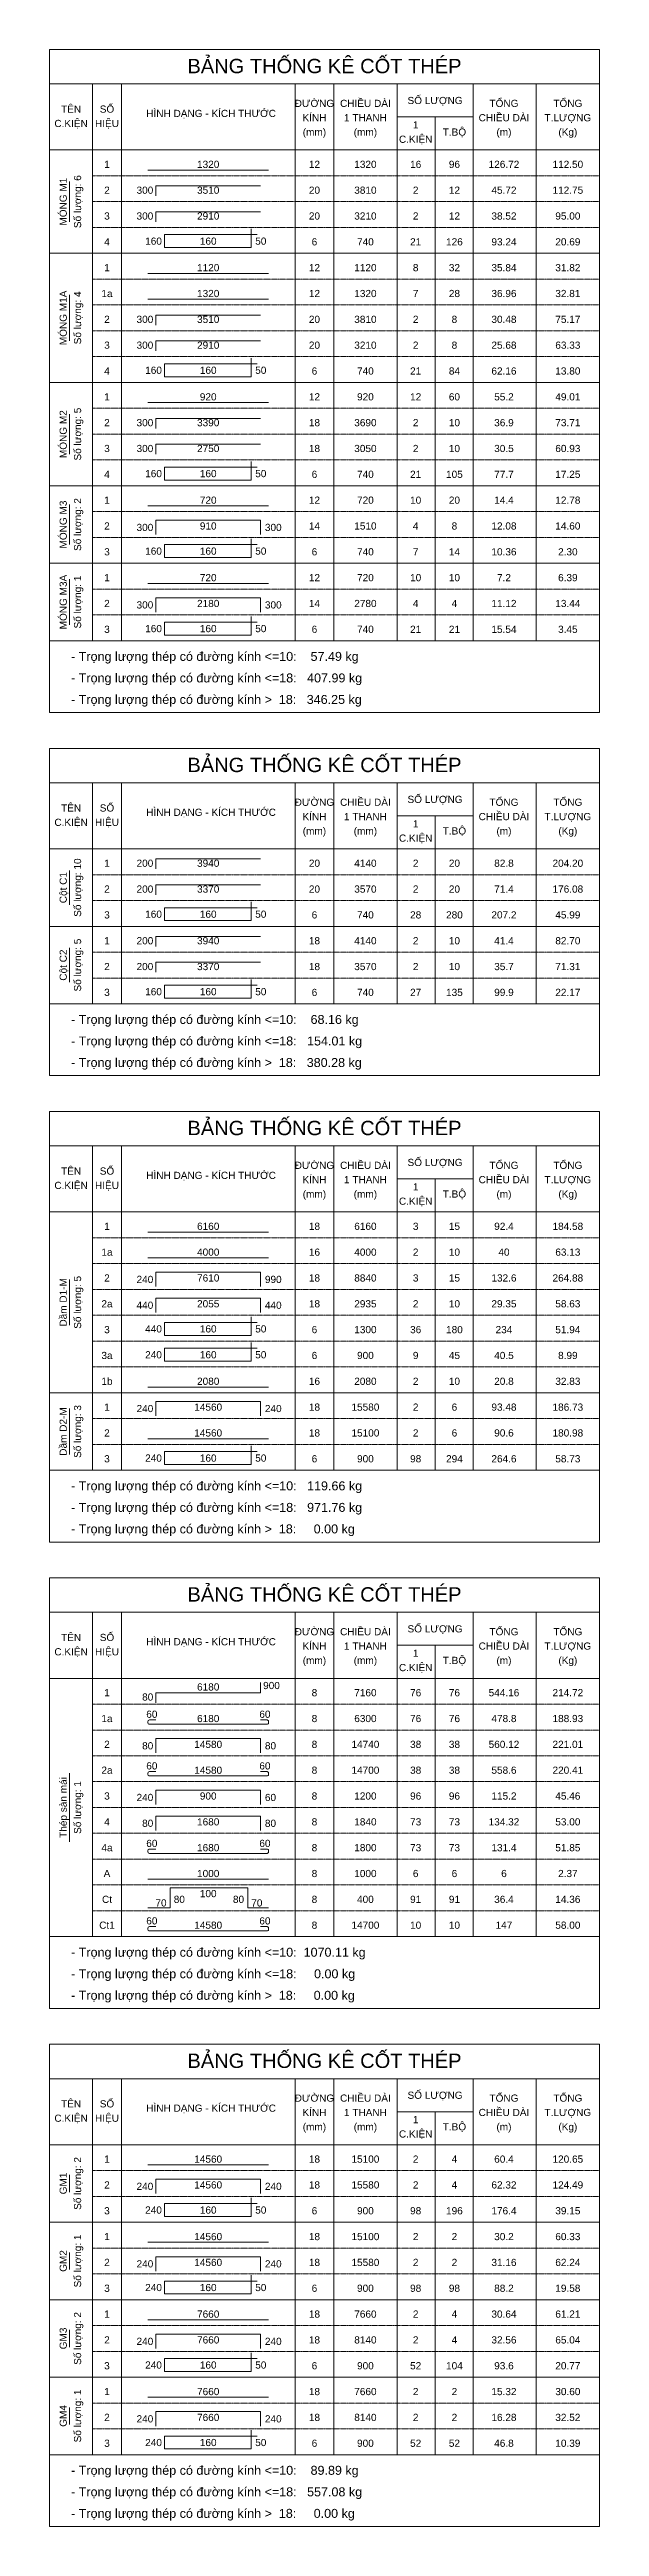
# Model space of a CAD drawing. Header units: inches. Extents: x 0 to 9575, y -3389600 to -3308475.
# Drawn here: x 0 to 9575, y -3351625 to -3308475 of the extents above; entities that cross this region are included whole.
import ezdxf
from ezdxf.enums import TextEntityAlignment as Align

# ---------------------------------------------------------------- set-up
doc = ezdxf.new("R2010")
doc.units = ezdxf.units.IN
doc.header["$MEASUREMENT"] = 0
doc.linetypes.add('HIDDENX2', pattern=[0.75, 0.5, -0.25])
for name, color, linetype, lineweight in [('Bao', 2, 'Continuous', 0), ('NetMo', 9, 'HIDDENX2', 0), ('Steel', 4, 'Continuous', 0), ('Text', 2, 'Continuous', 0), ('TextThep', 7, 'Continuous', 0)]:
    doc.layers.add(name, color=color, linetype=linetype, lineweight=lineweight)
doc.styles.add('Hoa', font='micross.ttf')
doc.styles.add('Thuong', font='micross.ttf')

msp = doc.modelspace()

# ---------------------------------------------------------------- linework, layer by layer
at = {"layer": 'Bao'}
for p, q in [((0, -3308475), (9575, -3308475)), ((0, -3308475), (0, -3320025)), ((9575, -3308475), (9575, -3320025)), ((0, -3309075), (9575, -3309075)), ((750, -3309075), (750, -3318775)), ((1250, -3309075), (1250, -3318775)), ((4275, -3309075), (4275, -3318775)), ((4950, -3309075), (4950, -3318775)), ((6050, -3309075), (6050, -3318775)), ((7375, -3309075), (7375, -3318775)), ((8475, -3309075), (8475, -3318775)), ((6050, -3309650), (7375, -3309650)), ((6712.5, -3309650), (6712.5, -3318775)), ((0, -3310225), (9575, -3310225)), ((0, -3320650), (9575, -3320650)), ((0, -3320650), (0, -3326350)), ((9575, -3320650), (9575, -3326350)), ((0, -3321250), (9575, -3321250)), ((750, -3321250), (750, -3325100)), ((1250, -3321250), (1250, -3325100)), ((4275, -3321250), (4275, -3325100)), ((4950, -3321250), (4950, -3325100)), ((6050, -3321250), (6050, -3325100)), ((7375, -3321250), (7375, -3325100)), ((8475, -3321250), (8475, -3325100)), ((6050, -3321825), (7375, -3321825)), ((6712.5, -3321825), (6712.5, -3325100)), ((0, -3322400), (9575, -3322400)), ((0, -3326975), (9575, -3326975)), ((0, -3326975), (0, -3334475)), ((9575, -3326975), (9575, -3334475)), ((0, -3327575), (9575, -3327575)), ((750, -3327575), (750, -3333225)), ((1250, -3327575), (1250, -3333225)), ((4275, -3327575), (4275, -3333225)), ((4950, -3327575), (4950, -3333225)), ((6050, -3327575), (6050, -3333225)), ((7375, -3327575), (7375, -3333225)), ((8475, -3327575), (8475, -3333225)), ((6050, -3328150), (7375, -3328150)), ((6712.5, -3328150), (6712.5, -3333225)), ((0, -3328725), (9575, -3328725)), ((0, -3335100), (9575, -3335100)), ((0, -3335100), (0, -3342600)), ((9575, -3335100), (9575, -3342600)), ((0, -3335700), (9575, -3335700)), ((750, -3335700), (750, -3341350)), ((1250, -3335700), (1250, -3341350)), ((4275, -3335700), (4275, -3341350)), ((4950, -3335700), (4950, -3341350)), ((6050, -3335700), (6050, -3341350)), ((7375, -3335700), (7375, -3341350)), ((8475, -3335700), (8475, -3341350)), ((6050, -3336275), (7375, -3336275)), ((6712.5, -3336275), (6712.5, -3341350)), ((0, -3336850), (9575, -3336850)), ((0, -3343225), (9575, -3343225)), ((0, -3343225), (0, -3351625)), ((9575, -3343225), (9575, -3351625)), ((0, -3343825), (9575, -3343825)), ((750, -3343825), (750, -3350375)), ((1250, -3343825), (1250, -3350375)), ((4275, -3343825), (4275, -3350375)), ((4950, -3343825), (4950, -3350375)), ((6050, -3343825), (6050, -3350375)), ((7375, -3343825), (7375, -3350375)), ((8475, -3343825), (8475, -3350375)), ((6050, -3344400), (7375, -3344400)), ((6712.5, -3344400), (6712.5, -3350375)), ((0, -3344975), (9575, -3344975))]:
    msp.add_line(p, q, dxfattribs=at)
at = {"layer": 'NetMo'}
for p, q in [((750, -3310675), (9575, -3310675)), ((750, -3311125), (9575, -3311125)), ((750, -3311575), (9575, -3311575)), ((750, -3312025), (9575, -3312025)), ((750, -3312475), (9575, -3312475)), ((750, -3312925), (9575, -3312925)), ((750, -3313375), (9575, -3313375)), ((750, -3313825), (9575, -3313825)), ((750, -3314275), (9575, -3314275)), ((750, -3314725), (9575, -3314725)), ((750, -3315175), (9575, -3315175)), ((750, -3315625), (9575, -3315625)), ((750, -3316075), (9575, -3316075)), ((750, -3316525), (9575, -3316525)), ((750, -3316975), (9575, -3316975)), ((750, -3317425), (9575, -3317425)), ((750, -3317875), (9575, -3317875)), ((750, -3318325), (9575, -3318325)), ((750, -3318775), (9575, -3318775)), ((750, -3322850), (9575, -3322850)), ((750, -3323300), (9575, -3323300)), ((750, -3323750), (9575, -3323750)), ((750, -3324200), (9575, -3324200)), ((750, -3324650), (9575, -3324650)), ((750, -3325100), (9575, -3325100)), ((750, -3329175), (9575, -3329175)), ((750, -3329625), (9575, -3329625)), ((750, -3330075), (9575, -3330075)), ((750, -3330525), (9575, -3330525)), ((750, -3330975), (9575, -3330975)), ((750, -3331425), (9575, -3331425)), ((750, -3331875), (9575, -3331875)), ((750, -3332325), (9575, -3332325)), ((750, -3332775), (9575, -3332775)), ((750, -3333225), (9575, -3333225)), ((750, -3337300), (9575, -3337300)), ((750, -3337750), (9575, -3337750)), ((750, -3338200), (9575, -3338200)), ((750, -3338650), (9575, -3338650)), ((750, -3339100), (9575, -3339100)), ((750, -3339550), (9575, -3339550)), ((750, -3340000), (9575, -3340000)), ((750, -3340450), (9575, -3340450)), ((750, -3340900), (9575, -3340900)), ((750, -3341350), (9575, -3341350)), ((750, -3345425), (9575, -3345425)), ((750, -3345875), (9575, -3345875)), ((750, -3346325), (9575, -3346325)), ((750, -3346775), (9575, -3346775)), ((750, -3347225), (9575, -3347225)), ((750, -3347675), (9575, -3347675)), ((750, -3348125), (9575, -3348125)), ((750, -3348575), (9575, -3348575)), ((750, -3349025), (9575, -3349025)), ((750, -3349475), (9575, -3349475)), ((750, -3349925), (9575, -3349925)), ((750, -3350375), (9575, -3350375))]:
    msp.add_line(p, q, dxfattribs=at)
at = {"layer": 'Steel'}
for points in [[(1712.5, -3310575), (3812.5, -3310575)], [(1850, -3311025), (1850, -3310850), (3675, -3310850)], [(1850, -3311475), (1850, -3311300), (3675, -3311300)], [(3612.5, -3311700), (2000, -3311700), (2000, -3311925), (3512.5, -3311925), (3512.5, -3311600)], [(1712.5, -3312375), (3812.5, -3312375)], [(1712.5, -3312825), (3812.5, -3312825)], [(1850, -3313275), (1850, -3313100), (3675, -3313100)], [(1850, -3313725), (1850, -3313550), (3675, -3313550)], [(3612.5, -3313950), (2000, -3313950), (2000, -3314175), (3512.5, -3314175), (3512.5, -3313850)], [(1712.5, -3314625), (3812.5, -3314625)], [(1850, -3315075), (1850, -3314900), (3675, -3314900)], [(1850, -3315525), (1850, -3315350), (3675, -3315350)], [(3612.5, -3315750), (2000, -3315750), (2000, -3315975), (3512.5, -3315975), (3512.5, -3315650)], [(1712.5, -3316425), (3812.5, -3316425)], [(1850, -3316925), (1850, -3316675), (3675, -3316675), (3675, -3316925)], [(3612.5, -3317100), (2000, -3317100), (2000, -3317325), (3512.5, -3317325), (3512.5, -3317000)], [(1712.5, -3317775), (3812.5, -3317775)], [(1850, -3318275), (1850, -3318025), (3675, -3318025), (3675, -3318275)], [(3612.5, -3318450), (2000, -3318450), (2000, -3318675), (3512.5, -3318675), (3512.5, -3318350)], [(1850, -3322750), (1850, -3322575), (3675, -3322575)], [(1850, -3323200), (1850, -3323025), (3675, -3323025)], [(3612.5, -3323425), (2000, -3323425), (2000, -3323650), (3512.5, -3323650), (3512.5, -3323325)], [(1850, -3324100), (1850, -3323925), (3675, -3323925)], [(1850, -3324550), (1850, -3324375), (3675, -3324375)], [(3612.5, -3324775), (2000, -3324775), (2000, -3325000), (3512.5, -3325000), (3512.5, -3324675)], [(1712.5, -3329075), (3812.5, -3329075)], [(1712.5, -3329525), (3812.5, -3329525)], [(1850, -3330025), (1850, -3329775), (3675, -3329775), (3675, -3330025)], [(1850, -3330475), (1850, -3330225), (3675, -3330225), (3675, -3330475)], [(3612.5, -3330650), (2000, -3330650), (2000, -3330875), (3512.5, -3330875), (3512.5, -3330550)], [(3612.5, -3331100), (2000, -3331100), (2000, -3331325), (3512.5, -3331325), (3512.5, -3331000)], [(1712.5, -3331775), (3812.5, -3331775)], [(1850, -3332275), (1850, -3332025), (3675, -3332025), (3675, -3332275)], [(1712.5, -3332675), (3812.5, -3332675)], [(3612.5, -3332900), (2000, -3332900), (2000, -3333125), (3512.5, -3333125), (3512.5, -3332800)], [(1850, -3337275), (1850, -3337100), (3675, -3337100), (3675, -3336925)], [(1850, -3338150), (1850, -3337900), (3675, -3337900), (3675, -3338150)], [(1850, -3339050), (1850, -3338800), (3675, -3338800), (3675, -3339050)], [(1850, -3339500), (1850, -3339250), (3675, -3339250), (3675, -3339500)], [(1712.5, -3340350), (3812.5, -3340350)], [(1712.5, -3340850), (2100, -3340850), (2100, -3340500), (3450, -3340500), (3450, -3340850), (3812.5, -3340850)], [(1712.5, -3345325), (3812.5, -3345325)], [(1850, -3345825), (1850, -3345575), (3675, -3345575), (3675, -3345825)], [(3612.5, -3346000), (2000, -3346000), (2000, -3346225), (3512.5, -3346225), (3512.5, -3345900)], [(1712.5, -3346675), (3812.5, -3346675)], [(1850, -3347175), (1850, -3346925), (3675, -3346925), (3675, -3347175)], [(3612.5, -3347350), (2000, -3347350), (2000, -3347575), (3512.5, -3347575), (3512.5, -3347250)], [(1712.5, -3348025), (3812.5, -3348025)], [(1850, -3348525), (1850, -3348275), (3675, -3348275), (3675, -3348525)], [(3612.5, -3348700), (2000, -3348700), (2000, -3348925), (3512.5, -3348925), (3512.5, -3348600)], [(1712.5, -3349375), (3812.5, -3349375)], [(1850, -3349875), (1850, -3349625), (3675, -3349625), (3675, -3349875)], [(3612.5, -3350050), (2000, -3350050), (2000, -3350275), (3512.5, -3350275), (3512.5, -3349950)]]:
    msp.add_lwpolyline(points, dxfattribs=at)
for points in [[(1850, -3337575), (1737.5, -3337575, 0.4142136), (1712.5, -3337600), (1712.5, -3337625, 0.4142136), (1737.5, -3337650), (3787.5, -3337650, 0.4142136), (3812.5, -3337625), (3812.5, -3337600, 0.4142136), (3787.5, -3337575), (3675, -3337575)], [(1850, -3338475), (1737.5, -3338475, 0.4142136), (1712.5, -3338500), (1712.5, -3338525, 0.4142136), (1737.5, -3338550), (3787.5, -3338550, 0.4142136), (3812.5, -3338525), (3812.5, -3338500, 0.4142136), (3787.5, -3338475), (3675, -3338475)], [(1850, -3339825), (1737.5, -3339825, 0.4142136), (1712.5, -3339850), (1712.5, -3339875, 0.4142136), (1737.5, -3339900), (3787.5, -3339900, 0.4142136), (3812.5, -3339875), (3812.5, -3339850, 0.4142136), (3787.5, -3339825), (3675, -3339825)], [(1850, -3341175), (1737.5, -3341175, 0.4142136), (1712.5, -3341200), (1712.5, -3341225, 0.4142136), (1737.5, -3341250), (3787.5, -3341250, 0.4142136), (3812.5, -3341225), (3812.5, -3341200, 0.4142136), (3787.5, -3341175), (3675, -3341175)]]:
    msp.add_lwpolyline(points, format="xyb", dxfattribs=at)
at = {"layer": 'Text'}
for p, q in [((350, -3311475), (350, -3310775)), ((0, -3312025), (9575, -3312025)), ((350, -3313550), (350, -3312750)), ((0, -3314275), (9575, -3314275)), ((350, -3315525), (350, -3314825)), ((0, -3316075), (9575, -3316075)), ((350, -3317100), (350, -3316400)), ((0, -3317425), (9575, -3317425)), ((350, -3318500), (350, -3317700)), ((0, -3318775), (9575, -3318775)), ((0, -3318775), (9575, -3318775)), ((0, -3320025), (9575, -3320025)), ((350, -3323375), (350, -3322775)), ((0, -3323750), (9575, -3323750)), ((350, -3324725), (350, -3324125)), ((0, -3325100), (9575, -3325100)), ((0, -3325100), (9575, -3325100)), ((0, -3326350), (9575, -3326350)), ((350, -3330700), (350, -3329900)), ((0, -3331875), (9575, -3331875)), ((350, -3332950), (350, -3332150)), ((0, -3333225), (9575, -3333225)), ((0, -3333225), (9575, -3333225)), ((0, -3334475), (9575, -3334475)), ((350, -3339700), (350, -3338500)), ((0, -3341350), (9575, -3341350)), ((0, -3341350), (9575, -3341350)), ((0, -3342600), (9575, -3342600)), ((350, -3345800), (350, -3345500)), ((0, -3346325), (9575, -3346325)), ((350, -3347150), (350, -3346850)), ((0, -3347675), (9575, -3347675)), ((350, -3348500), (350, -3348200)), ((0, -3349025), (9575, -3349025)), ((350, -3349850), (350, -3349550)), ((0, -3350375), (9575, -3350375)), ((0, -3350375), (9575, -3350375)), ((0, -3351625), (9575, -3351625))]:
    msp.add_line(p, q, dxfattribs=at)

# ---------------------------------------------------------------- texts
at = {"layer": 'Text', "color": 4, "style": 'Hoa'}
for p in [(4787.5, -3308887.5), (4787.5, -3321062.5), (4787.5, -3327387.5), (4787.5, -3335512.5), (4787.5, -3343637.5)]:
    msp.add_text('BẢNG THỐNG KÊ CỐT THÉP', height=250, dxfattribs=at).set_placement(p, align=Align.CENTER)
at = {"layer": 'Text'}
for s, style, p in [('TÊN', 'Hoa', (375, -3309575)), ('SỐ', 'Hoa', (1000, -3309575)), ('HÌNH DẠNG - KÍCH THƯỚC', 'Hoa', (2812.5, -3309650)), ('ĐƯỜNG', 'Hoa', (4612.5, -3309475)), ('KÍNH', 'Hoa', (4612.5, -3309725)), ('CHIỀU DÀI', 'Hoa', (5500, -3309475)), ('1 THANH', 'Hoa', (5500, -3309725)), ('SỐ LƯỢNG', 'Hoa', (6712.5, -3309425)), ('CHIỀU DÀI', 'Hoa', (7912.5, -3309725)), ('TỔNG', 'Hoa', (7912.5, -3309475)), ('T.LƯỢNG', 'Hoa', (9025, -3309725)), ('TỔNG', 'Hoa', (9025, -3309475)), ('C.KIỆN', 'Hoa', (375, -3309825)), ('HIỆU', 'Hoa', (1000, -3309825)), ('(mm)', 'Thuong', (4612.5, -3309975)), ('(mm)', 'Thuong', (5500, -3309975)), ('C.KIỆN', 'Hoa', (6375, -3310100)), ('1', 'Hoa', (6375, -3309850)), ('T.BỘ', 'Hoa', (7050, -3309975)), ('(m)', 'Thuong', (7912.5, -3309975)), ('(Kg)', 'Thuong', (9025, -3309975)), ('TÊN', 'Hoa', (375, -3321750)), ('SỐ', 'Hoa', (1000, -3321750)), ('HÌNH DẠNG - KÍCH THƯỚC', 'Hoa', (2812.5, -3321825)), ('ĐƯỜNG', 'Hoa', (4612.5, -3321650)), ('CHIỀU DÀI', 'Hoa', (5500, -3321650)), ('SỐ LƯỢNG', 'Hoa', (6712.5, -3321600)), ('TỔNG', 'Hoa', (7912.5, -3321650)), ('TỔNG', 'Hoa', (9025, -3321650)), ('C.KIỆN', 'Hoa', (375, -3322000)), ('HIỆU', 'Hoa', (1000, -3322000)), ('KÍNH', 'Hoa', (4612.5, -3321900)), ('(mm)', 'Thuong', (4612.5, -3322150)), ('1 THANH', 'Hoa', (5500, -3321900)), ('(mm)', 'Thuong', (5500, -3322150)), ('C.KIỆN', 'Hoa', (6375, -3322275)), ('1', 'Hoa', (6375, -3322025)), ('T.BỘ', 'Hoa', (7050, -3322150)), ('CHIỀU DÀI', 'Hoa', (7912.5, -3321900)), ('(m)', 'Thuong', (7912.5, -3322150)), ('T.LƯỢNG', 'Hoa', (9025, -3321900)), ('(Kg)', 'Thuong', (9025, -3322150)), ('TÊN', 'Hoa', (375, -3328075)), ('SỐ', 'Hoa', (1000, -3328075)), ('HÌNH DẠNG - KÍCH THƯỚC', 'Hoa', (2812.5, -3328150)), ('ĐƯỜNG', 'Hoa', (4612.5, -3327975)), ('KÍNH', 'Hoa', (4612.5, -3328225)), ('CHIỀU DÀI', 'Hoa', (5500, -3327975)), ('1 THANH', 'Hoa', (5500, -3328225)), ('SỐ LƯỢNG', 'Hoa', (6712.5, -3327925)), ('CHIỀU DÀI', 'Hoa', (7912.5, -3328225)), ('TỔNG', 'Hoa', (7912.5, -3327975)), ('T.LƯỢNG', 'Hoa', (9025, -3328225)), ('TỔNG', 'Hoa', (9025, -3327975)), ('C.KIỆN', 'Hoa', (375, -3328325)), ('HIỆU', 'Hoa', (1000, -3328325)), ('(mm)', 'Thuong', (4612.5, -3328475)), ('(mm)', 'Thuong', (5500, -3328475)), ('C.KIỆN', 'Hoa', (6375, -3328600)), ('1', 'Hoa', (6375, -3328350)), ('T.BỘ', 'Hoa', (7050, -3328475)), ('(m)', 'Thuong', (7912.5, -3328475)), ('(Kg)', 'Thuong', (9025, -3328475)), ('SỐ LƯỢNG', 'Hoa', (6712.5, -3336050)), ('C.KIỆN', 'Hoa', (375, -3336450)), ('TÊN', 'Hoa', (375, -3336200)), ('HIỆU', 'Hoa', (1000, -3336450)), ('SỐ', 'Hoa', (1000, -3336200)), ('HÌNH DẠNG - KÍCH THƯỚC', 'Hoa', (2812.5, -3336275)), ('ĐƯỜNG', 'Hoa', (4612.5, -3336100)), ('KÍNH', 'Hoa', (4612.5, -3336350)), ('CHIỀU DÀI', 'Hoa', (5500, -3336100)), ('1 THANH', 'Hoa', (5500, -3336350)), ('1', 'Hoa', (6375, -3336475)), ('CHIỀU DÀI', 'Hoa', (7912.5, -3336350)), ('TỔNG', 'Hoa', (7912.5, -3336100)), ('T.LƯỢNG', 'Hoa', (9025, -3336350)), ('TỔNG', 'Hoa', (9025, -3336100)), ('(mm)', 'Thuong', (4612.5, -3336600)), ('(mm)', 'Thuong', (5500, -3336600)), ('C.KIỆN', 'Hoa', (6375, -3336725)), ('T.BỘ', 'Hoa', (7050, -3336600)), ('(m)', 'Thuong', (7912.5, -3336600)), ('(Kg)', 'Thuong', (9025, -3336600)), ('ĐƯỜNG', 'Hoa', (4612.5, -3344225)), ('CHIỀU DÀI', 'Hoa', (5500, -3344225)), ('SỐ LƯỢNG', 'Hoa', (6712.5, -3344175)), ('TỔNG', 'Hoa', (7912.5, -3344225)), ('TỔNG', 'Hoa', (9025, -3344225)), ('C.KIỆN', 'Hoa', (375, -3344575)), ('TÊN', 'Hoa', (375, -3344325)), ('HIỆU', 'Hoa', (1000, -3344575)), ('SỐ', 'Hoa', (1000, -3344325)), ('HÌNH DẠNG - KÍCH THƯỚC', 'Hoa', (2812.5, -3344400)), ('KÍNH', 'Hoa', (4612.5, -3344475)), ('1 THANH', 'Hoa', (5500, -3344475)), ('1', 'Hoa', (6375, -3344600)), ('CHIỀU DÀI', 'Hoa', (7912.5, -3344475)), ('T.LƯỢNG', 'Hoa', (9025, -3344475)), ('(mm)', 'Thuong', (4612.5, -3344725)), ('(mm)', 'Thuong', (5500, -3344725)), ('C.KIỆN', 'Hoa', (6375, -3344850)), ('T.BỘ', 'Hoa', (7050, -3344725)), ('(m)', 'Thuong', (7912.5, -3344725)), ('(Kg)', 'Thuong', (9025, -3344725))]:
    msp.add_text(s, height=125, dxfattribs=dict(at, style=style)).set_placement(p, align=Align.CENTER)
at = {"layer": 'Text', "style": 'Hoa'}
for s, p in [('MÓNG M1', (300, -3311125)), ('Số lượng: 6', (550, -3311125)), ('MÓNG M1A', (300, -3313150)), ('Số lượng: 4', (550, -3313150)), ('MÓNG M2', (300, -3315175)), ('Số lượng: 5', (550, -3315175)), ('MÓNG M3', (300, -3316750)), ('Số lượng: 2', (550, -3316750)), ('MÓNG M3A', (300, -3318100)), ('Số lượng: 1', (550, -3318100)), ('Cột C1', (300, -3323075)), ('Số lượng: 10', (550, -3323075)), ('Cột C2', (300, -3324425)), ('Số lượng: 5', (550, -3324425)), ('Số lượng: 5', (550, -3330300)), ('Dầm D1-M', (300, -3330300)), ('Dầm D2-M', (300, -3332550)), ('Số lượng: 3', (550, -3332550)), ('Thép sàn mái', (300, -3339100)), ('Số lượng: 1', (550, -3339100)), ('Số lượng: 2', (550, -3345650)), ('GM1', (300, -3345650)), ('Số lượng: 1', (550, -3347000)), ('GM2', (300, -3347000)), ('Số lượng: 2', (550, -3348350)), ('GM3', (300, -3348350)), ('Số lượng: 1', (550, -3349700)), ('GM4', (300, -3349700))]:
    msp.add_text(s, height=125, rotation=90.00021, dxfattribs=at).set_placement(p, align=Align.CENTER)
for s, p in [('- Trọng lượng thép có đường kính <=10:    57.49 kg', (375, -3319125)), ('- Trọng lượng thép có đường kính <=18:   407.99 kg', (375, -3319500)), ('- Trọng lượng thép có đường kính >  18:   346.25 kg', (375, -3319875)), ('- Trọng lượng thép có đường kính <=10:    68.16 kg', (375, -3325450)), ('- Trọng lượng thép có đường kính <=18:   154.01 kg', (375, -3325825)), ('- Trọng lượng thép có đường kính >  18:   380.28 kg', (375, -3326200)), ('- Trọng lượng thép có đường kính <=10:   119.66 kg', (375, -3333575)), ('- Trọng lượng thép có đường kính <=18:   971.76 kg', (375, -3333950)), ('- Trọng lượng thép có đường kính >  18:     0.00 kg', (375, -3334325)), ('- Trọng lượng thép có đường kính <=10:  1070.11 kg', (375, -3341700)), ('- Trọng lượng thép có đường kính <=18:     0.00 kg', (375, -3342075)), ('- Trọng lượng thép có đường kính >  18:     0.00 kg', (375, -3342450)), ('- Trọng lượng thép có đường kính <=10:    89.89 kg', (375, -3350725)), ('- Trọng lượng thép có đường kính <=18:   557.08 kg', (375, -3351100)), ('- Trọng lượng thép có đường kính >  18:     0.00 kg', (375, -3351475))]:
    msp.add_text(s, height=156.25, dxfattribs=at).set_placement(p)
at = {"layer": 'TextThep', "style": 'Hoa'}
for s, p in [('1', (1000, -3310575)), ('1320', (2762.5, -3310575)), ('12', (4612.5, -3310575)), ('1320', (5500, -3310575)), ('16', (6375, -3310575)), ('96', (7050, -3310575)), ('126.72', (7912.5, -3310575)), ('112.50', (9025, -3310575)), ('2', (1000, -3311025)), ('3510', (2762.5, -3311025)), ('20', (4612.5, -3311025)), ('3', (1000, -3311475)), ('2910', (2762.5, -3311475)), ('20', (4612.5, -3311475)), ('4', (1000, -3311925)), ('160', (2762.5, -3311912.5)), ('6', (4612.5, -3311925)), ('1', (1000, -3312375)), ('1120', (2762.5, -3312375)), ('12', (4612.5, -3312375)), ('1120', (5500, -3312375)), ('8', (6375, -3312375)), ('32', (7050, -3312375)), ('35.84', (7912.5, -3312375)), ('31.82', (9025, -3312375)), ('1a', (1000, -3312825)), ('1320', (2762.5, -3312825)), ('12', (4612.5, -3312825)), ('1320', (5500, -3312825)), ('7', (6375, -3312825)), ('28', (7050, -3312825)), ('36.96', (7912.5, -3312825)), ('32.81', (9025, -3312825)), ('2', (1000, -3313275)), ('3510', (2762.5, -3313275)), ('20', (4612.5, -3313275)), ('3', (1000, -3313725)), ('2910', (2762.5, -3313725)), ('20', (4612.5, -3313725)), ('4', (1000, -3314175)), ('160', (2762.5, -3314162.5)), ('6', (4612.5, -3314175)), ('1', (1000, -3314625)), ('920', (2762.5, -3314625)), ('12', (4612.5, -3314625)), ('920', (5500, -3314625)), ('12', (6375, -3314625)), ('60', (7050, -3314625)), ('55.2', (7912.5, -3314625)), ('49.01', (9025, -3314625)), ('2', (1000, -3315075)), ('3390', (2762.5, -3315075)), ('18', (4612.5, -3315075)), ('3', (1000, -3315525)), ('2750', (2762.5, -3315525)), ('18', (4612.5, -3315525)), ('4', (1000, -3315975)), ('160', (2762.5, -3315962.5)), ('6', (4612.5, -3315975)), ('1', (1000, -3316425)), ('720', (2762.5, -3316425)), ('12', (4612.5, -3316425)), ('720', (5500, -3316425)), ('10', (6375, -3316425)), ('20', (7050, -3316425)), ('14.4', (7912.5, -3316425)), ('12.78', (9025, -3316425)), ('2', (1000, -3316875)), ('910', (2762.5, -3316875)), ('14', (4612.5, -3316875)), ('3', (1000, -3317325)), ('160', (2762.5, -3317312.5)), ('6', (4612.5, -3317325)), ('1', (1000, -3317775)), ('720', (2762.5, -3317775)), ('12', (4612.5, -3317775)), ('720', (5500, -3317775)), ('10', (6375, -3317775)), ('10', (7050, -3317775)), ('7.2', (7912.5, -3317775)), ('6.39', (9025, -3317775)), ('2', (1000, -3318225)), ('2180', (2762.5, -3318225)), ('14', (4612.5, -3318225)), ('3', (1000, -3318675)), ('160', (2762.5, -3318662.5)), ('6', (4612.5, -3318675)), ('1', (1000, -3322750)), ('3940', (2762.5, -3322750)), ('20', (4612.5, -3322750)), ('2', (1000, -3323200)), ('3370', (2762.5, -3323200)), ('20', (4612.5, -3323200)), ('3', (1000, -3323650)), ('160', (2762.5, -3323637.5)), ('6', (4612.5, -3323650)), ('1', (1000, -3324100)), ('3940', (2762.5, -3324100)), ('18', (4612.5, -3324100)), ('2', (1000, -3324550)), ('3370', (2762.5, -3324550)), ('18', (4612.5, -3324550)), ('3', (1000, -3325000)), ('160', (2762.5, -3324987.5)), ('6', (4612.5, -3325000)), ('1', (1000, -3329075)), ('6160', (2762.5, -3329075)), ('18', (4612.5, -3329075)), ('6160', (5500, -3329075)), ('3', (6375, -3329075)), ('15', (7050, -3329075)), ('92.4', (7912.5, -3329075)), ('184.58', (9025, -3329075)), ('1a', (1000, -3329525)), ('4000', (2762.5, -3329525)), ('16', (4612.5, -3329525)), ('4000', (5500, -3329525)), ('2', (6375, -3329525)), ('10', (7050, -3329525)), ('40', (7912.5, -3329525)), ('63.13', (9025, -3329525)), ('2', (1000, -3329975)), ('7610', (2762.5, -3329975)), ('18', (4612.5, -3329975)), ('2a', (1000, -3330425)), ('2055', (2762.5, -3330425)), ('18', (4612.5, -3330425)), ('3', (1000, -3330875)), ('160', (2762.5, -3330862.5)), ('6', (4612.5, -3330875)), ('3a', (1000, -3331325)), ('160', (2762.5, -3331312.5)), ('6', (4612.5, -3331325)), ('1b', (1000, -3331775)), ('2080', (2762.5, -3331775)), ('16', (4612.5, -3331775)), ('2080', (5500, -3331775)), ('2', (6375, -3331775)), ('10', (7050, -3331775)), ('20.8', (7912.5, -3331775)), ('32.83', (9025, -3331775)), ('1', (1000, -3332225)), ('14560', (2762.5, -3332225)), ('18', (4612.5, -3332225)), ('2', (1000, -3332675)), ('14560', (2762.5, -3332675)), ('18', (4612.5, -3332675)), ('15100', (5500, -3332675)), ('2', (6375, -3332675)), ('6', (7050, -3332675)), ('90.6', (7912.5, -3332675)), ('180.98', (9025, -3332675)), ('3', (1000, -3333125)), ('160', (2762.5, -3333112.5)), ('6', (4612.5, -3333125)), ('1', (1000, -3337200)), ('6180', (2762.5, -3337100)), ('8', (4612.5, -3337200)), ('1a', (1000, -3337650)), ('60', (1781.2, -3337575)), ('6180', (2762.5, -3337650)), ('60', (3750, -3337575)), ('8', (4612.5, -3337650)), ('2', (1000, -3338100)), ('14580', (2762.5, -3338100)), ('8', (4612.5, -3338100)), ('2a', (1000, -3338550)), ('60', (1781.2, -3338475)), ('14580', (2762.5, -3338550)), ('60', (3750, -3338475)), ('8', (4612.5, -3338550)), ('3', (1000, -3339000)), ('900', (2762.5, -3339000)), ('8', (4612.5, -3339000)), ('4', (1000, -3339450)), ('1680', (2762.5, -3339450)), ('8', (4612.5, -3339450)), ('4a', (1000, -3339900)), ('60', (1781.2, -3339825)), ('1680', (2762.5, -3339900)), ('60', (3750, -3339825)), ('8', (4612.5, -3339900)), ('A', (1000, -3340350)), ('1000', (2762.5, -3340350)), ('8', (4612.5, -3340350)), ('1000', (5500, -3340350)), ('6', (6375, -3340350)), ('6', (7050, -3340350)), ('6', (7912.5, -3340350)), ('2.37', (9025, -3340350)), ('Ct', (1000, -3340800)), ('8', (4612.5, -3340800)), ('Ct1', (1000, -3341250)), ('60', (1781.2, -3341175)), ('14580', (2762.5, -3341250)), ('60', (3750, -3341175)), ('8', (4612.5, -3341250)), ('1', (1000, -3345325)), ('14560', (2762.5, -3345325)), ('18', (4612.5, -3345325)), ('15100', (5500, -3345325)), ('2', (6375, -3345325)), ('4', (7050, -3345325)), ('60.4', (7912.5, -3345325)), ('120.65', (9025, -3345325)), ('2', (1000, -3345775)), ('14560', (2762.5, -3345775)), ('18', (4612.5, -3345775)), ('3', (1000, -3346225)), ('160', (2762.5, -3346212.5)), ('6', (4612.5, -3346225)), ('1', (1000, -3346675)), ('14560', (2762.5, -3346675)), ('18', (4612.5, -3346675)), ('15100', (5500, -3346675)), ('2', (6375, -3346675)), ('2', (7050, -3346675)), ('30.2', (7912.5, -3346675)), ('60.33', (9025, -3346675)), ('2', (1000, -3347125)), ('14560', (2762.5, -3347125)), ('18', (4612.5, -3347125)), ('3', (1000, -3347575)), ('160', (2762.5, -3347562.5)), ('6', (4612.5, -3347575)), ('1', (1000, -3348025)), ('7660', (2762.5, -3348025)), ('18', (4612.5, -3348025)), ('7660', (5500, -3348025)), ('2', (6375, -3348025)), ('4', (7050, -3348025)), ('30.64', (7912.5, -3348025)), ('61.21', (9025, -3348025)), ('2', (1000, -3348475)), ('7660', (2762.5, -3348475)), ('18', (4612.5, -3348475)), ('3', (1000, -3348925)), ('160', (2762.5, -3348912.5)), ('6', (4612.5, -3348925)), ('1', (1000, -3349375)), ('7660', (2762.5, -3349375)), ('18', (4612.5, -3349375)), ('7660', (5500, -3349375)), ('2', (6375, -3349375)), ('2', (7050, -3349375)), ('15.32', (7912.5, -3349375)), ('30.60', (9025, -3349375)), ('2', (1000, -3349825)), ('7660', (2762.5, -3349825)), ('18', (4612.5, -3349825)), ('3', (1000, -3350275)), ('160', (2762.5, -3350262.5)), ('6', (4612.5, -3350275))]:
    msp.add_text(s, height=125, dxfattribs=at).set_placement(p, align=Align.BOTTOM_CENTER)
for s, p in [('300', (1806.2, -3311025)), ('300', (1806.2, -3311475)), ('160', (1956.2, -3311912.5)), ('300', (1806.2, -3313275)), ('300', (1806.2, -3313725)), ('160', (1956.2, -3314162.5)), ('300', (1806.2, -3315075)), ('300', (1806.2, -3315525)), ('160', (1956.2, -3315962.5)), ('300', (1806.2, -3316900)), ('160', (1956.2, -3317312.5)), ('300', (1806.2, -3318250)), ('160', (1956.2, -3318662.5)), ('200', (1806.2, -3322750)), ('200', (1806.2, -3323200)), ('160', (1956.2, -3323637.5)), ('200', (1806.2, -3324100)), ('200', (1806.2, -3324550)), ('160', (1956.2, -3324987.5)), ('240', (1806.2, -3330000)), ('440', (1806.2, -3330450)), ('440', (1956.2, -3330862.5)), ('240', (1956.2, -3331312.5)), ('240', (1806.2, -3332250)), ('240', (1956.2, -3333112.5)), ('80', (1806.2, -3337275)), ('80', (1806.2, -3338125)), ('240', (1806.2, -3339025)), ('80', (1806.2, -3339475)), ('240', (1806.2, -3345800)), ('240', (1956.2, -3346212.5)), ('240', (1806.2, -3347150)), ('240', (1956.2, -3347562.5)), ('240', (1806.2, -3348500)), ('240', (1956.2, -3348912.5)), ('240', (1806.2, -3349850)), ('240', (1956.2, -3350262.5))]:
    msp.add_text(s, height=125, dxfattribs=at).set_placement(p, align=Align.BOTTOM_RIGHT)
at = {"layer": 'TextThep', "color": 7, "style": 'Hoa'}
for s, p in [('3810', (5500, -3311025)), ('2', (6375, -3311025)), ('12', (7050, -3311025)), ('45.72', (7912.5, -3311025)), ('112.75', (9025, -3311025)), ('3210', (5500, -3311475)), ('2', (6375, -3311475)), ('12', (7050, -3311475)), ('38.52', (7912.5, -3311475)), ('95.00', (9025, -3311475)), ('740', (5500, -3311925)), ('21', (6375, -3311925)), ('126', (7050, -3311925)), ('93.24', (7912.5, -3311925)), ('20.69', (9025, -3311925)), ('3810', (5500, -3313275)), ('2', (6375, -3313275)), ('8', (7050, -3313275)), ('30.48', (7912.5, -3313275)), ('75.17', (9025, -3313275)), ('3210', (5500, -3313725)), ('2', (6375, -3313725)), ('8', (7050, -3313725)), ('25.68', (7912.5, -3313725)), ('63.33', (9025, -3313725)), ('740', (5500, -3314175)), ('21', (6375, -3314175)), ('84', (7050, -3314175)), ('62.16', (7912.5, -3314175)), ('13.80', (9025, -3314175)), ('3690', (5500, -3315075)), ('2', (6375, -3315075)), ('10', (7050, -3315075)), ('36.9', (7912.5, -3315075)), ('73.71', (9025, -3315075)), ('3050', (5500, -3315525)), ('2', (6375, -3315525)), ('10', (7050, -3315525)), ('30.5', (7912.5, -3315525)), ('60.93', (9025, -3315525)), ('740', (5500, -3315975)), ('21', (6375, -3315975)), ('105', (7050, -3315975)), ('77.7', (7912.5, -3315975)), ('17.25', (9025, -3315975)), ('1510', (5500, -3316875)), ('4', (6375, -3316875)), ('8', (7050, -3316875)), ('12.08', (7912.5, -3316875)), ('14.60', (9025, -3316875)), ('740', (5500, -3317325)), ('7', (6375, -3317325)), ('14', (7050, -3317325)), ('10.36', (7912.5, -3317325)), ('2.30', (9025, -3317325)), ('2780', (5500, -3318225)), ('4', (6375, -3318225)), ('4', (7050, -3318225)), ('11.12', (7912.5, -3318225)), ('13.44', (9025, -3318225)), ('740', (5500, -3318675)), ('21', (6375, -3318675)), ('21', (7050, -3318675)), ('15.54', (7912.5, -3318675)), ('3.45', (9025, -3318675)), ('4140', (5500, -3322750)), ('2', (6375, -3322750)), ('20', (7050, -3322750)), ('82.8', (7912.5, -3322750)), ('204.20', (9025, -3322750)), ('3570', (5500, -3323200)), ('2', (6375, -3323200)), ('20', (7050, -3323200)), ('71.4', (7912.5, -3323200)), ('176.08', (9025, -3323200)), ('740', (5500, -3323650)), ('28', (6375, -3323650)), ('280', (7050, -3323650)), ('207.2', (7912.5, -3323650)), ('45.99', (9025, -3323650)), ('4140', (5500, -3324100)), ('2', (6375, -3324100)), ('10', (7050, -3324100)), ('41.4', (7912.5, -3324100)), ('82.70', (9025, -3324100)), ('3570', (5500, -3324550)), ('2', (6375, -3324550)), ('10', (7050, -3324550)), ('35.7', (7912.5, -3324550)), ('71.31', (9025, -3324550)), ('740', (5500, -3325000)), ('27', (6375, -3325000)), ('135', (7050, -3325000)), ('99.9', (7912.5, -3325000)), ('22.17', (9025, -3325000)), ('8840', (5500, -3329975)), ('3', (6375, -3329975)), ('15', (7050, -3329975)), ('132.6', (7912.5, -3329975)), ('264.88', (9025, -3329975)), ('2935', (5500, -3330425)), ('2', (6375, -3330425)), ('10', (7050, -3330425)), ('29.35', (7912.5, -3330425)), ('58.63', (9025, -3330425)), ('1300', (5500, -3330875)), ('36', (6375, -3330875)), ('180', (7050, -3330875)), ('234', (7912.5, -3330875)), ('51.94', (9025, -3330875)), ('900', (5500, -3331325)), ('9', (6375, -3331325)), ('45', (7050, -3331325)), ('40.5', (7912.5, -3331325)), ('8.99', (9025, -3331325)), ('15580', (5500, -3332225)), ('2', (6375, -3332225)), ('6', (7050, -3332225)), ('93.48', (7912.5, -3332225)), ('186.73', (9025, -3332225)), ('900', (5500, -3333125)), ('98', (6375, -3333125)), ('294', (7050, -3333125)), ('264.6', (7912.5, -3333125)), ('58.73', (9025, -3333125)), ('7160', (5500, -3337200)), ('76', (6375, -3337200)), ('76', (7050, -3337200)), ('544.16', (7912.5, -3337200)), ('214.72', (9025, -3337200)), ('6300', (5500, -3337650)), ('76', (6375, -3337650)), ('76', (7050, -3337650)), ('478.8', (7912.5, -3337650)), ('188.93', (9025, -3337650)), ('14740', (5500, -3338100)), ('38', (6375, -3338100)), ('38', (7050, -3338100)), ('560.12', (7912.5, -3338100)), ('221.01', (9025, -3338100)), ('14700', (5500, -3338550)), ('38', (6375, -3338550)), ('38', (7050, -3338550)), ('558.6', (7912.5, -3338550)), ('220.41', (9025, -3338550)), ('1200', (5500, -3339000)), ('96', (6375, -3339000)), ('96', (7050, -3339000)), ('115.2', (7912.5, -3339000)), ('45.46', (9025, -3339000)), ('1840', (5500, -3339450)), ('73', (6375, -3339450)), ('73', (7050, -3339450)), ('134.32', (7912.5, -3339450)), ('53.00', (9025, -3339450)), ('1800', (5500, -3339900)), ('73', (6375, -3339900)), ('73', (7050, -3339900)), ('131.4', (7912.5, -3339900)), ('51.85', (9025, -3339900)), ('400', (5500, -3340800)), ('91', (6375, -3340800)), ('91', (7050, -3340800)), ('36.4', (7912.5, -3340800)), ('14.36', (9025, -3340800)), ('14700', (5500, -3341250)), ('10', (6375, -3341250)), ('10', (7050, -3341250)), ('147', (7912.5, -3341250)), ('58.00', (9025, -3341250)), ('15580', (5500, -3345775)), ('2', (6375, -3345775)), ('4', (7050, -3345775)), ('62.32', (7912.5, -3345775)), ('124.49', (9025, -3345775)), ('900', (5500, -3346225)), ('98', (6375, -3346225)), ('196', (7050, -3346225)), ('176.4', (7912.5, -3346225)), ('39.15', (9025, -3346225)), ('15580', (5500, -3347125)), ('2', (6375, -3347125)), ('2', (7050, -3347125)), ('31.16', (7912.5, -3347125)), ('62.24', (9025, -3347125)), ('900', (5500, -3347575)), ('98', (6375, -3347575)), ('98', (7050, -3347575)), ('88.2', (7912.5, -3347575)), ('19.58', (9025, -3347575)), ('8140', (5500, -3348475)), ('2', (6375, -3348475)), ('4', (7050, -3348475)), ('32.56', (7912.5, -3348475)), ('65.04', (9025, -3348475)), ('900', (5500, -3348925)), ('52', (6375, -3348925)), ('104', (7050, -3348925)), ('93.6', (7912.5, -3348925)), ('20.77', (9025, -3348925)), ('8140', (5500, -3349825)), ('2', (6375, -3349825)), ('2', (7050, -3349825)), ('16.28', (7912.5, -3349825)), ('32.52', (9025, -3349825)), ('900', (5500, -3350275)), ('52', (6375, -3350275)), ('52', (7050, -3350275)), ('46.8', (7912.5, -3350275)), ('10.39', (9025, -3350275))]:
    msp.add_text(s, height=125, dxfattribs=at).set_placement(p, align=Align.BOTTOM_CENTER)
at = {"layer": 'TextThep', "style": 'Hoa'}
for s, p in [('50', (3581.2, -3311912.5)), ('50', (3581.2, -3314162.5)), ('50', (3581.2, -3315962.5)), ('300', (3750, -3316900)), ('50', (3581.2, -3317312.5)), ('300', (3750, -3318250)), ('50', (3581.2, -3318662.5)), ('50', (3581.2, -3323637.5)), ('50', (3581.2, -3324987.5)), ('990', (3750, -3330000)), ('440', (3750, -3330450)), ('50', (3581.2, -3330862.5)), ('50', (3581.2, -3331312.5)), ('240', (3750, -3332250)), ('50', (3581.2, -3333112.5)), ('900', (3718.8, -3337075)), ('80', (3750, -3338125)), ('60', (3750, -3339025)), ('80', (3750, -3339475)), ('240', (3750, -3345800)), ('50', (3581.2, -3346212.5)), ('240', (3750, -3347150)), ('50', (3581.2, -3347562.5)), ('240', (3750, -3348500)), ('50', (3581.2, -3348912.5)), ('240', (3750, -3349850)), ('50', (3581.2, -3350262.5))]:
    msp.add_text(s, height=125, dxfattribs=at).set_placement(p, align=Align.BOTTOM_LEFT)
for s, p in [('80', (2162.5, -3340762.5)), ('70', (3512.5, -3340825))]:
    msp.add_text(s, height=125, dxfattribs=at).set_placement(p)
msp.add_text('100', height=125, dxfattribs=at).set_placement((2762.5, -3340662.5), align=Align.CENTER)
for s, p in [('80', (3387.5, -3340762.5)), ('70', (2037.5, -3340825))]:
    msp.add_text(s, height=125, dxfattribs=at).set_placement(p, align=Align.RIGHT)

doc.saveas('drawing.dxf')
